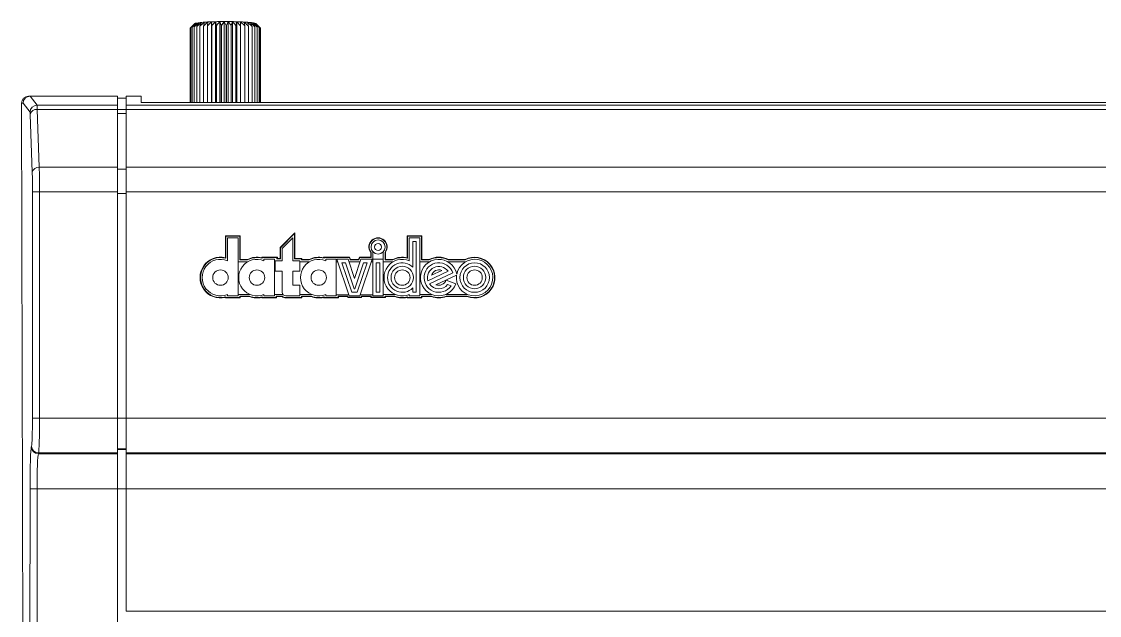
# Model space of a CAD drawing. Header units: millimetres. Extents: x 69 to 580, y 43 to 425.
# Drawn here: x 69.1 to 145.8, y 162.2 to 204.4 of the extents above; entities that cross this region are included whole.
import ezdxf

# ---------------------------------------------------------------- set-up
doc = ezdxf.new("R2010")
doc.units = ezdxf.units.MM

msp = doc.modelspace()

# ---------------------------------------------------------------- linework, layer by layer
at = {"color": 7, "linetype": 'Continuous', "lineweight": 15}
for p, q in [((81.1269, 203.9884), (81.3965, 204.2716)), ((81.4576, 204.2948), (81.1287, 203.9891)), ((81.3844, 204.2626), (81.1592, 204.0387)), ((81.2194, 204.0144), (81.4576, 204.2948)), ((81.5599, 204.3171), (81.2224, 204.015)), ((81.3577, 204.0391), (81.5599, 204.3171)), ((81.7016, 204.3382), (81.3619, 204.0397)), ((81.5393, 204.0621), (81.7016, 204.3382)), ((81.8797, 204.3575), (81.5446, 204.0627)), ((81.7606, 204.0829), (81.8797, 204.3575)), ((82.0909, 204.3747), (81.7668, 204.0834)), ((82.0172, 204.1012), (82.0909, 204.3747)), ((82.331, 204.3894), (82.0243, 204.1016)), ((82.3042, 204.1165), (82.331, 204.3894)), ((82.5954, 204.4014), (82.312, 204.1168)), ((82.5954, 198.6589), (82.5954, 204.4014)), ((82.616, 204.1285), (82.5954, 204.4014)), ((82.8789, 204.4105), (82.6244, 204.1288)), ((82.8789, 198.6589), (82.8789, 204.4105)), ((82.9465, 204.1371), (82.8789, 204.4105)), ((83.176, 204.4165), (82.9553, 204.1373)), ((83.176, 198.6589), (83.176, 204.4165)), ((83.2893, 204.1421), (83.176, 204.4165)), ((83.481, 204.4192), (83.2983, 204.1422)), ((83.481, 198.6589), (83.481, 204.4192)), ((83.6377, 204.1433), (83.481, 204.4192)), ((83.7878, 204.4186), (83.6468, 204.1433)), ((83.7878, 198.6589), (83.7878, 204.4186)), ((83.985, 204.1408), (83.7878, 204.4186)), ((84.0906, 204.4146), (83.9939, 204.1407)), ((84.0906, 198.6589), (84.0906, 204.4146)), ((84.3243, 204.1346), (84.0906, 204.4146)), ((84.3833, 204.4075), (84.333, 204.1344)), ((84.3833, 198.6589), (84.3833, 204.4075)), ((84.6491, 204.1248), (84.3833, 204.4075)), ((84.6604, 204.3973), (84.6573, 204.1245)), ((84.6604, 198.6589), (84.6604, 204.3973)), ((84.9531, 204.1116), (84.6604, 204.3973)), ((84.9164, 204.3843), (84.9606, 204.1112)), ((85.4752, 204.076), (85.1464, 204.3686)), ((85.1464, 204.3686), (85.237, 204.0947)), ((85.6833, 204.0544), (85.3458, 204.3505)), ((85.3458, 204.3505), (85.4811, 204.0755)), ((85.8504, 204.0308), (85.5108, 204.3306)), ((85.5108, 204.3306), (85.6882, 204.0538)), ((85.9733, 204.0056), (85.6382, 204.309)), ((85.6382, 204.309), (85.8542, 204.0302)), ((86.0495, 203.9793), (85.7255, 204.2863)), ((85.7255, 204.2863), (85.9759, 204.0049)), ((86.0777, 203.9525), (85.771, 204.2628)), ((85.771, 204.2628), (86.0509, 203.9786)), ((81.0821, 198.6589), (81.0821, 203.9617)), ((81.0827, 198.6589), (81.0827, 203.9624)), ((81.1269, 198.6589), (81.1269, 203.9884)), ((81.1287, 198.6589), (81.1287, 203.9891)), ((81.2194, 198.6589), (81.2194, 204.0144)), ((81.2224, 198.6589), (81.2224, 204.015)), ((81.3577, 198.6589), (81.3577, 204.0391)), ((81.3619, 198.6589), (81.3619, 204.0397)), ((81.5446, 204.0627), (81.5393, 204.0621)), ((81.5393, 198.6589), (81.5393, 204.0621)), ((81.5446, 198.6589), (81.5446, 204.0627)), ((81.7606, 198.6589), (81.7606, 204.0829)), ((81.7668, 198.6589), (81.7668, 204.0834)), ((82.0172, 198.6589), (82.0172, 204.1012)), ((82.0243, 198.6589), (82.0243, 204.1016)), ((82.3042, 198.6589), (82.3042, 204.1165)), ((82.312, 198.6589), (82.312, 204.1168)), ((82.616, 198.6589), (82.616, 204.1285)), ((82.6244, 198.6589), (82.6244, 204.1288)), ((82.9465, 198.6589), (82.9465, 204.1371)), ((82.9553, 198.6589), (82.9553, 204.1373)), ((83.2893, 198.6589), (83.2893, 204.1421)), ((83.2983, 198.6589), (83.2983, 204.1422)), ((83.6377, 198.6589), (83.6377, 204.1433)), ((83.6468, 198.6589), (83.6468, 204.1433)), ((83.985, 198.6589), (83.985, 204.1408)), ((83.9939, 204.1407), (83.985, 204.1408)), ((83.9939, 198.6589), (83.9939, 204.1407)), ((84.3243, 198.6589), (84.3243, 204.1346)), ((84.333, 198.6589), (84.333, 204.1344)), ((84.6491, 198.6589), (84.6491, 204.1248)), ((84.6573, 198.6589), (84.6573, 204.1245)), ((84.9531, 198.6589), (84.9531, 204.1116)), ((84.9606, 198.6589), (84.9606, 204.1112)), ((85.2302, 198.6589), (85.2302, 204.0952)), ((85.237, 198.6589), (85.237, 204.0947)), ((85.4752, 198.6589), (85.4752, 204.076)), ((85.4811, 198.6589), (85.4811, 204.0755)), ((85.6833, 198.6589), (85.6833, 204.0544)), ((85.6882, 198.6589), (85.6882, 204.0538)), ((85.8504, 198.6589), (85.8504, 204.0308)), ((85.8542, 198.6589), (85.8542, 204.0302)), ((85.9733, 198.6589), (85.9733, 204.0056)), ((85.9759, 198.6589), (85.9759, 204.0049)), ((86.0495, 198.6589), (86.0495, 203.9793)), ((86.0509, 198.6589), (86.0509, 203.9786)), ((86.0777, 198.6589), (86.0777, 203.9525)), ((86.0778, 198.6589), (86.0778, 203.9518)), ((69.5627, 199.1078), (69.6701, 199.1078)), ((69.6701, 199.1073), (69.6701, 199.1078)), ((69.6701, 199.1078), (75.9026, 199.1078)), ((69.6701, 199.1073), (70.1701, 198.4659)), ((75.9026, 199.1073), (69.6701, 199.1073)), ((75.9026, 199.1078), (75.9026, 199.1073)), ((75.9026, 198.4659), (75.9026, 199.1073)), ((76.5026, 198.9561), (75.9026, 198.9561)), ((76.5026, 199.1078), (77.5776, 199.1078)), ((76.5026, 199.1073), (76.5026, 199.1078)), ((77.5776, 199.1073), (76.5026, 199.1073)), ((76.5026, 199.1073), (76.5026, 198.4659)), ((77.5776, 199.1078), (77.5776, 199.1073)), ((77.5776, 199.1073), (77.5776, 198.6589)), ((69.0632, 198.6072), (69.0634, 198.6079)), ((69.0632, 198.6072), (69.4675, 43.4663)), ((69.0634, 198.6079), (69.4677, 43.467)), ((69.1704, 198.6079), (69.0634, 198.6079)), ((69.6705, 197.9664), (69.1704, 198.6079)), ((70.1701, 198.4659), (75.9026, 198.4659)), ((70.1819, 198.1649), (70.322, 194.0477)), ((75.9026, 198.1649), (70.1819, 198.1649)), ((75.9026, 198.4659), (75.9026, 198.1649)), ((76.5026, 198.1715), (75.9026, 198.1715)), ((75.9026, 194.0477), (75.9026, 198.1649)), ((76.5026, 198.4659), (277.9026, 198.4659)), ((76.5026, 198.1649), (76.5026, 198.4659)), ((277.9026, 198.1649), (76.5026, 198.1649)), ((76.5026, 198.1649), (76.5026, 194.0477)), ((77.5776, 198.6589), (276.8276, 198.6589)), ((69.8223, 193.6987), (69.6822, 197.816)), ((76.5026, 197.8706), (75.9026, 197.8706)), ((70.322, 194.0477), (75.9026, 194.0477)), ((75.9026, 194.0477), (75.9026, 192.3025)), ((76.5026, 193.9257), (75.9026, 193.9257)), ((76.5026, 194.0477), (277.9026, 194.0477)), ((76.5026, 192.3025), (76.5026, 194.0477)), ((69.8404, 176.1995), (69.8421, 192.3026)), ((70.3417, 192.3025), (70.34, 176.1994)), ((75.9026, 192.3025), (70.3417, 192.3025)), ((75.9026, 176.1994), (75.9026, 192.3025)), ((76.5026, 192.1805), (75.9026, 192.1805)), ((277.9026, 192.3025), (76.5026, 192.3025)), ((76.5026, 192.3025), (76.5026, 176.1994)), ((84.6288, 189.1749), (83.5764, 189.1749)), ((83.5764, 189.1749), (83.5764, 187.6074)), ((83.5764, 189.1749), (83.6026, 189.1487)), ((83.6026, 189.1487), (83.6026, 187.5735)), ((84.6026, 189.1487), (83.6026, 189.1487)), ((84.4776, 189.0237), (83.7276, 189.0237)), ((83.7276, 189.0237), (83.7276, 187.3987)), ((84.4776, 184.8987), (84.4776, 189.0237)), ((84.6288, 189.1749), (84.6026, 189.1487)), ((84.6026, 187.4537), (84.6026, 189.1487)), ((84.6288, 187.4799), (84.6288, 189.1749)), ((88.5288, 189.3902), (87.4764, 188.3378)), ((88.5026, 189.3269), (87.5026, 188.3269)), ((88.3776, 189.0237), (87.6276, 188.2737)), ((88.3776, 187.3987), (88.3776, 189.0237)), ((88.5288, 189.3902), (88.5026, 189.3269)), ((88.5026, 187.5237), (88.5026, 189.3269)), ((88.5288, 187.5499), (88.5288, 189.3902)), ((97.5788, 189.1749), (96.5264, 189.1749)), ((96.5264, 189.1749), (96.5264, 187.6074)), ((96.5264, 189.1749), (96.5526, 189.1487)), ((96.5526, 189.1487), (96.5526, 187.5735)), ((97.5526, 189.1487), (96.5526, 189.1487)), ((97.4276, 189.0237), (96.6776, 189.0237)), ((96.6776, 189.0237), (96.6776, 187.3987)), ((97.4276, 184.8987), (97.4276, 189.0237)), ((97.5788, 189.1749), (97.5526, 189.1487)), ((97.5526, 187.4537), (97.5526, 189.1487)), ((97.5788, 187.4799), (97.5788, 189.1749)), ((87.4764, 188.3378), (87.4764, 187.5513)), ((87.4764, 188.3378), (87.5026, 188.3269)), ((87.5026, 188.3269), (87.5026, 187.5252)), ((87.6276, 188.2737), (87.6276, 187.3987)), ((97.1776, 188.7737), (96.9276, 188.7737)), ((96.9276, 188.7737), (96.9276, 186.9336)), ((97.1776, 185.1487), (97.1776, 188.7737)), ((83.5764, 187.6074), (83.6026, 187.5735)), ((85.1761, 187.3237), (84.4776, 187.3237)), ((84.6288, 187.4799), (84.6026, 187.4537)), ((85.1526, 187.4537), (84.6026, 187.4537)), ((85.146, 187.4799), (84.6288, 187.4799)), ((85.146, 187.4799), (85.1526, 187.4537)), ((87.2788, 187.6499), (86.1764, 187.6499)), ((86.1764, 187.6499), (86.1764, 187.6074)), ((86.1764, 187.6499), (86.2026, 187.6237)), ((86.1764, 187.6074), (86.2026, 187.5735)), ((86.2026, 187.6237), (86.2026, 187.5735)), ((87.2526, 187.6237), (86.2026, 187.6237)), ((87.0776, 187.4987), (86.3276, 187.4987)), ((86.3276, 187.4987), (86.3276, 187.3987)), ((87.0776, 184.8987), (87.0776, 187.4987)), ((87.1276, 187.3237), (87.0776, 187.3237)), ((87.1276, 187.3987), (87.1276, 186.6487)), ((87.6276, 187.3987), (87.1276, 187.3987)), ((87.2788, 187.6499), (87.2526, 187.6237)), ((87.2526, 187.5252), (87.2526, 187.6237)), ((87.2788, 187.5513), (87.2526, 187.5252)), ((87.5026, 187.5252), (87.2526, 187.5252)), ((87.2788, 187.5513), (87.2788, 187.6499)), ((87.4764, 187.5513), (87.2788, 187.5513)), ((87.4764, 187.5513), (87.5026, 187.5252)), ((88.8776, 187.3987), (88.3776, 187.3987)), ((88.5288, 187.5499), (88.5026, 187.5237)), ((89.0026, 187.5237), (88.5026, 187.5237)), ((89.0288, 187.5499), (88.5288, 187.5499)), ((88.8776, 186.6487), (88.8776, 187.3987)), ((89.5761, 187.3237), (88.8776, 187.3237)), ((89.0288, 187.5499), (89.0026, 187.5237)), ((89.0026, 187.4537), (89.0026, 187.5237)), ((89.0288, 187.4799), (89.0026, 187.4537)), ((89.5526, 187.4537), (89.0026, 187.4537)), ((89.0288, 187.4799), (89.0288, 187.5499)), ((89.546, 187.4799), (89.0288, 187.4799)), ((89.546, 187.4799), (89.5526, 187.4537)), ((92.4276, 187.6549), (90.5764, 187.6549)), ((90.5764, 187.6549), (90.5764, 187.6074)), ((90.5764, 187.6549), (90.6026, 187.6287)), ((90.5764, 187.6074), (90.6026, 187.5735)), ((90.6026, 187.6287), (90.6026, 187.5735)), ((92.4087, 187.6287), (90.6026, 187.6287)), ((90.7276, 187.4987), (90.7276, 187.3987)), ((91.4776, 187.4987), (90.7276, 187.4987)), ((91.4776, 184.8987), (91.4776, 187.4987)), ((91.5865, 187.3237), (91.4776, 187.3237)), ((91.5276, 187.4987), (92.4026, 184.8987)), ((92.3189, 187.4987), (91.5276, 187.4987)), ((92.7776, 186.1358), (92.3189, 187.4987)), ((93.1774, 187.3237), (92.3778, 187.3237)), ((92.4276, 187.6549), (92.4087, 187.6287)), ((92.4676, 187.4537), (92.4087, 187.6287)), ((92.4864, 187.4799), (92.4276, 187.6549)), ((92.4864, 187.4799), (92.4676, 187.4537)), ((93.0875, 187.4537), (92.4676, 187.4537)), ((93.0687, 187.4799), (92.4864, 187.4799)), ((93.2363, 187.4987), (92.7776, 186.1358)), ((93.1276, 187.6549), (93.0687, 187.4799)), ((93.0687, 187.4799), (93.0875, 187.4537)), ((93.1464, 187.6287), (93.0875, 187.4537)), ((93.9264, 187.6549), (93.1276, 187.6549)), ((93.1276, 187.6549), (93.1464, 187.6287)), ((93.9526, 187.6287), (93.1464, 187.6287)), ((93.1526, 184.8987), (94.0276, 187.4987)), ((94.0276, 187.4987), (93.2363, 187.4987)), ((93.9264, 187.9951), (93.9526, 188.0037)), ((93.9264, 187.9951), (93.9264, 187.6549)), ((93.9264, 187.6549), (93.9526, 187.6287)), ((93.9526, 188.0037), (93.9526, 187.6287)), ((94.0776, 187.3237), (93.9687, 187.3237)), ((94.0776, 188.043), (94.0776, 187.4987)), ((94.0776, 187.4987), (94.8276, 187.4987)), ((94.0776, 187.4987), (94.0776, 184.8987)), ((94.8276, 187.4987), (94.8276, 188.043)), ((94.8276, 184.8987), (94.8276, 187.4987)), ((95.5261, 187.3237), (94.8276, 187.3237)), ((94.9788, 187.9951), (94.9526, 188.0037)), ((94.9526, 187.4537), (94.9526, 188.0037)), ((94.9788, 187.4799), (94.9526, 187.4537)), ((95.5026, 187.4537), (94.9526, 187.4537)), ((94.9788, 187.4799), (94.9788, 187.9951)), ((95.496, 187.4799), (94.9788, 187.4799)), ((95.496, 187.4799), (95.5026, 187.4537)), ((96.5264, 187.6074), (96.5526, 187.5735)), ((98.1261, 187.3237), (97.4276, 187.3237)), ((97.5788, 187.4799), (97.5526, 187.4537)), ((98.1026, 187.4537), (97.5526, 187.4537)), ((98.096, 187.4799), (97.5788, 187.4799)), ((98.096, 187.4799), (98.1026, 187.4537)), ((100.6761, 187.3237), (99.429, 187.3237)), ((99.4591, 187.4799), (99.4526, 187.4537)), ((100.6526, 187.4537), (99.4526, 187.4537)), ((100.646, 187.4799), (99.4591, 187.4799)), ((100.646, 187.4799), (100.6526, 187.4537)), ((87.6276, 186.6487), (87.1276, 186.6487)), ((87.6276, 185.1487), (87.6276, 186.6487)), ((88.8776, 186.6487), (88.3776, 186.6487)), ((88.3776, 186.6487), (88.3776, 185.6487)), ((92.1393, 187.2487), (91.8755, 187.2487)), ((91.8755, 187.2487), (92.5822, 185.1487)), ((92.7619, 185.3987), (92.1393, 187.2487)), ((93.4159, 187.2487), (92.7933, 185.3987)), ((92.9729, 185.1487), (93.6797, 187.2487)), ((93.6797, 187.2487), (93.4159, 187.2487)), ((94.5776, 187.2487), (94.3276, 187.2487)), ((94.3276, 187.2487), (94.3276, 185.1487)), ((94.5776, 185.1487), (94.5776, 187.2487)), ((98.0086, 185.9781), (99.4409, 186.6459)), ((98.9837, 186.7086), (98.2545, 186.3685)), ((98.1143, 185.7515), (99.7753, 186.526)), ((100.0394, 186.3733), (98.5714, 185.6888)), ((99.2944, 186.0106), (99.9992, 185.7541)), ((88.8776, 185.6487), (88.3776, 185.6487)), ((88.8776, 184.8987), (88.8776, 185.6487)), ((92.5822, 185.1487), (92.9729, 185.1487)), ((92.7933, 185.3987), (92.7619, 185.3987)), ((94.3276, 185.1487), (94.5776, 185.1487)), ((96.9276, 185.4639), (96.9276, 185.1487)), ((96.9276, 185.1487), (97.1776, 185.1487)), ((99.4062, 185.7039), (99.6504, 185.615)), ((83.5764, 184.7901), (83.6026, 184.8239)), ((83.5764, 184.7901), (83.5764, 184.7475)), ((83.5764, 184.7475), (83.6026, 184.7737)), ((83.5764, 184.7475), (84.6288, 184.7475)), ((83.6026, 184.8239), (83.6026, 184.7737)), ((83.6026, 184.7737), (84.6026, 184.7737)), ((83.7276, 184.9987), (83.7276, 184.8987)), ((83.7276, 184.8987), (84.4776, 184.8987)), ((84.4776, 184.9987), (85.3276, 184.9987)), ((84.6026, 184.7737), (84.6026, 184.8737)), ((84.6288, 184.8475), (84.6026, 184.8737)), ((84.6026, 184.8737), (85.3032, 184.8737)), ((84.6288, 184.7475), (84.6026, 184.7737)), ((84.6288, 184.7475), (84.6288, 184.8475)), ((84.6288, 184.8475), (85.2982, 184.8475)), ((85.2982, 184.8475), (85.3032, 184.8737)), ((86.1764, 184.7901), (86.2026, 184.8239)), ((86.1764, 184.7901), (86.1764, 184.7475)), ((86.1764, 184.7475), (86.2026, 184.7737)), ((86.1764, 184.7475), (87.2288, 184.7475)), ((86.2026, 184.8239), (86.2026, 184.7737)), ((86.2026, 184.7737), (87.2026, 184.7737)), ((86.3276, 184.9987), (86.3276, 184.8987)), ((86.3276, 184.8987), (87.0776, 184.8987)), ((87.0776, 184.9987), (87.6776, 184.9987)), ((87.2026, 184.7737), (87.2026, 184.8737)), ((87.2288, 184.8475), (87.2026, 184.8737)), ((87.2026, 184.8737), (87.6226, 184.8737)), ((87.2288, 184.7475), (87.2026, 184.7737)), ((87.2288, 184.7475), (87.2288, 184.8475)), ((87.2288, 184.8475), (87.6126, 184.8475)), ((87.6126, 184.8475), (87.6226, 184.8737)), ((87.8776, 184.8987), (88.8776, 184.8987)), ((87.8776, 184.7475), (87.8776, 184.7737)), ((87.8776, 184.7737), (89.0026, 184.7737)), ((87.8776, 184.7475), (89.0288, 184.7475)), ((88.8776, 184.9987), (89.7276, 184.9987)), ((89.0026, 184.7737), (89.0026, 184.8737)), ((89.0288, 184.8475), (89.0026, 184.8737)), ((89.0026, 184.8737), (89.7032, 184.8737)), ((89.0288, 184.7475), (89.0026, 184.7737)), ((89.0288, 184.7475), (89.0288, 184.8475)), ((89.0288, 184.8475), (89.6982, 184.8475)), ((89.6982, 184.8475), (89.7032, 184.8737)), ((90.5764, 184.7901), (90.6026, 184.8239)), ((90.5764, 184.7901), (90.5764, 184.7475)), ((90.5764, 184.7475), (90.6026, 184.7737)), ((90.5764, 184.7475), (91.6288, 184.7475)), ((90.6026, 184.8239), (90.6026, 184.7737)), ((90.6026, 184.7737), (91.6026, 184.7737)), ((90.7276, 184.9987), (90.7276, 184.8987)), ((90.7276, 184.8987), (91.4776, 184.8987)), ((91.4776, 184.9601), (92.3819, 184.9601)), ((91.6026, 184.7737), (91.6026, 184.8737)), ((91.6288, 184.8475), (91.6026, 184.8737)), ((91.6026, 184.8737), (92.2905, 184.8737)), ((91.6288, 184.7475), (91.6026, 184.7737)), ((91.6288, 184.7475), (91.6288, 184.8475)), ((91.6288, 184.8475), (92.2713, 184.8475)), ((92.2713, 184.8475), (92.2905, 184.8737)), ((92.2713, 184.8475), (92.292, 184.7825)), ((92.2905, 184.8737), (92.3112, 184.8087)), ((92.292, 184.7825), (92.3112, 184.8087)), ((92.292, 184.7825), (93.2632, 184.7825)), ((92.3112, 184.8087), (93.244, 184.8087)), ((92.4026, 184.8987), (93.1526, 184.8987)), ((93.1732, 184.9601), (94.0776, 184.9601)), ((93.244, 184.8087), (93.2647, 184.8737)), ((93.2632, 184.7825), (93.244, 184.8087)), ((93.2632, 184.7825), (93.2838, 184.8475)), ((93.2838, 184.8475), (93.2647, 184.8737)), ((93.2647, 184.8737), (93.9526, 184.8737)), ((93.2838, 184.8475), (93.9264, 184.8475)), ((93.9264, 184.8475), (93.9526, 184.8737)), ((93.9264, 184.8475), (93.9264, 184.7825)), ((93.9264, 184.7825), (93.9526, 184.8087)), ((93.9264, 184.7825), (94.9788, 184.7825)), ((93.9526, 184.8737), (93.9526, 184.8087)), ((93.9526, 184.8087), (94.9526, 184.8087)), ((94.0776, 184.8987), (94.8276, 184.8987)), ((94.8276, 184.9987), (95.6776, 184.9987)), ((94.9526, 184.8087), (94.9526, 184.8737)), ((94.9788, 184.8475), (94.9526, 184.8737)), ((94.9526, 184.8737), (95.6532, 184.8737)), ((94.9788, 184.7825), (94.9526, 184.8087)), ((94.9788, 184.7825), (94.9788, 184.8475)), ((94.9788, 184.8475), (95.6482, 184.8475)), ((95.6482, 184.8475), (95.6532, 184.8737)), ((96.5264, 184.7901), (96.5526, 184.8239)), ((96.5264, 184.7901), (96.5264, 184.7475)), ((96.5264, 184.7475), (96.5526, 184.7737)), ((96.5264, 184.7475), (97.5788, 184.7475)), ((96.5526, 184.8239), (96.5526, 184.7737)), ((96.5526, 184.7737), (97.5526, 184.7737)), ((96.6776, 184.9987), (96.6776, 184.8987)), ((96.6776, 184.8987), (97.4276, 184.8987)), ((98.2776, 184.9987), (97.4276, 184.9987)), ((97.5526, 184.7737), (97.5526, 184.8737)), ((97.5788, 184.8475), (97.5526, 184.8737)), ((97.5526, 184.8737), (98.2532, 184.8737)), ((97.5788, 184.7475), (97.5526, 184.7737)), ((97.5788, 184.7475), (97.5788, 184.8475)), ((97.5788, 184.8475), (98.2482, 184.8475)), ((98.2482, 184.8475), (98.2532, 184.8737)), ((100.8276, 184.9987), (99.2776, 184.9987)), ((99.307, 184.8475), (99.302, 184.8737)), ((99.302, 184.8737), (100.8032, 184.8737)), ((99.307, 184.8475), (100.7982, 184.8475)), ((100.7982, 184.8475), (100.8032, 184.8737)), ((70.34, 176.1994), (75.9026, 176.1994)), ((76.5026, 176.1994), (75.9026, 176.1994)), ((75.9026, 176.1994), (75.9026, 173.7131)), ((76.5026, 176.1994), (277.9026, 176.1994)), ((76.5026, 173.7131), (76.5026, 176.1994)), ((69.7591, 174.1555), (69.7774, 174.2105)), ((70.2771, 173.7131), (70.2588, 173.6582)), ((70.2588, 173.6582), (75.9026, 173.6582)), ((75.9026, 173.7131), (70.2771, 173.7131)), ((76.5026, 174.0115), (75.9026, 174.0115)), ((76.5026, 173.9566), (75.9026, 173.9566)), ((75.9026, 173.6582), (75.9026, 173.7131)), ((75.9026, 171.1719), (75.9026, 173.6582)), ((277.9026, 173.7131), (76.5026, 173.7131)), ((76.5026, 173.7131), (76.5026, 173.6582)), ((76.5026, 173.6582), (277.9026, 173.6582)), ((76.5026, 173.6582), (76.5026, 171.1719)), ((69.6516, 46.4565), (69.6647, 171.172)), ((70.1644, 171.1719), (70.1513, 46.4564)), ((75.9026, 171.1719), (70.1644, 171.1719)), ((75.9026, 46.4564), (75.9026, 171.1719)), ((76.5026, 171.1719), (75.9026, 171.1719)), ((277.9026, 171.1719), (76.5026, 171.1719)), ((76.5026, 171.1719), (76.5026, 162.4518)), ((277.9026, 162.4518), (76.5026, 162.4518))]:
    msp.add_line(p, q, dxfattribs=at)
at = {"color": 7, "linetype": 'Continuous', "lineweight": 15, "flags": 128}
for points in [[(81.1287, 203.9891), (81.1285, 203.989), (81.1283, 203.9889), (81.128, 203.9888), (81.1278, 203.9888), (81.1276, 203.9887), (81.1274, 203.9886), (81.1271, 203.9885), (81.1269, 203.9884)], [(81.7668, 204.0834), (81.766, 204.0834), (81.7653, 204.0833), (81.7645, 204.0832), (81.7637, 204.0832), (81.7629, 204.0831), (81.7621, 204.083), (81.7614, 204.083), (81.7606, 204.0829)], [(82.0243, 204.1016), (82.0234, 204.1015), (82.0225, 204.1015), (82.0216, 204.1014), (82.0208, 204.1014), (82.0199, 204.1013), (82.019, 204.1013), (82.0181, 204.1012), (82.0172, 204.1012)], [(82.6244, 204.1288), (82.6233, 204.1288), (82.6223, 204.1287), (82.6212, 204.1287), (82.6202, 204.1287), (82.6192, 204.1286), (82.6181, 204.1286), (82.6171, 204.1286), (82.616, 204.1285)], [(82.9553, 204.1373), (82.9542, 204.1373), (82.9531, 204.1373), (82.952, 204.1372), (82.9509, 204.1372), (82.9498, 204.1372), (82.9487, 204.1372), (82.9476, 204.1371), (82.9465, 204.1371)], [(83.2983, 204.1422), (83.2972, 204.1422), (83.2961, 204.1422), (83.295, 204.1421), (83.2938, 204.1421), (83.2927, 204.1421), (83.2916, 204.1421), (83.2904, 204.1421), (83.2893, 204.1421)], [(83.6468, 204.1433), (83.6457, 204.1433), (83.6445, 204.1433), (83.6434, 204.1433), (83.6423, 204.1433), (83.6411, 204.1433), (83.64, 204.1433), (83.6389, 204.1433), (83.6377, 204.1433)], [(84.333, 204.1344), (84.3319, 204.1344), (84.3308, 204.1344), (84.3297, 204.1344), (84.3286, 204.1345), (84.3276, 204.1345), (84.3265, 204.1345), (84.3254, 204.1345), (84.3243, 204.1346)], [(84.9606, 204.1112), (84.9597, 204.1112), (84.9587, 204.1113), (84.9578, 204.1113), (84.9568, 204.1114), (84.9559, 204.1114), (84.9549, 204.1115), (84.954, 204.1115), (84.9531, 204.1116)], [(85.237, 204.0947), (85.2362, 204.0948), (85.2353, 204.0949), (85.2345, 204.0949), (85.2336, 204.095), (85.2328, 204.095), (85.2319, 204.0951), (85.2311, 204.0952), (85.2302, 204.0952)], [(69.8421, 192.3026), (69.8546, 192.3026), (69.885, 192.3026), (69.9322, 192.3026), (69.9944, 192.3026), (70.0694, 192.3026), (70.1545, 192.3025), (70.2464, 192.3025), (70.3417, 192.3025)], [(69.8404, 176.1995), (69.8529, 176.1995), (69.8833, 176.1995), (69.9305, 176.1995), (69.9927, 176.1995), (70.0677, 176.1995), (70.1528, 176.1995), (70.2446, 176.1995), (70.34, 176.1994)], [(69.6647, 171.172), (69.6773, 171.172), (69.7077, 171.172), (69.7549, 171.1719), (69.8171, 171.1719), (69.8921, 171.1719), (69.9771, 171.1719), (70.069, 171.1719), (70.1644, 171.1719)]]:
    msp.add_lwpolyline(points, dxfattribs=at)
at = {"color": 7, "linetype": 'Continuous', "lineweight": 15}
for centre, radius in [((94.4526, 188.3737), 0.5), ((94.4526, 188.3737), 0.25), ((83.2276, 186.1987), 0.55), ((85.8276, 186.1987), 0.55), ((90.2276, 186.1987), 0.55), ((96.1776, 186.1987), 0.8), ((96.1776, 186.1987), 0.55), ((101.3276, 186.1987), 1.05), ((101.3276, 186.1987), 0.8), ((101.3276, 186.1987), 0.55)]:
    msp.add_circle(centre, radius, dxfattribs=at)
for centre, radius, start, end in [((81.4245, 204.221), 0.0578, 118.997852, 133.970372), ((81.5225, 204.0322), 0.2705, 103.882148, 117.757574), ((81.7476, 203.2122), 1.1207, 99.637568, 104.994824), ((82.0522, 201.4893), 2.8704, 97.016084, 99.874123), ((82.3973, 198.7493), 5.6319, 95.273499, 97.096427), ((82.7465, 195.0175), 9.3801, 94.007917, 95.302195), ((83.052, 190.6991), 13.7093, 93.01448, 94.019981), ((83.2881, 186.2701), 18.1446, 92.187826, 93.023597), ((83.4551, 181.9956), 22.4223, 91.472377, 92.197225), ((83.5429, 178.6264), 25.7927, 90.814849, 91.47501), ((83.5751, 176.5363), 27.883, 90.19342, 90.820068), ((83.5775, 175.8447), 28.5747, 89.578302, 90.193523), ((83.5871, 177.1118), 27.3075, 88.943531, 89.578787), ((83.6328, 179.5532), 24.8657, 88.270364, 88.945155), ((83.7491, 183.3957), 21.0214, 87.515459, 88.271182), ((83.941, 187.7994), 16.6136, 86.634105, 87.518173), ((84.2139, 192.4022), 12.0026, 85.544493, 86.644777), ((84.5355, 196.4937), 7.8985, 84.111891, 85.564488), ((84.8892, 199.8884), 4.4855, 82.033733, 84.157101), ((85.2222, 202.2385), 2.1119, 78.640296, 82.146088), ((85.5015, 203.6047), 0.7175, 71.808962, 79.016588), ((85.6899, 204.1614), 0.1298, 51.369265, 74.105245), ((81.0869, 203.9585), 0.00576, 137.082352, 145.899191), ((81.5408, 202.5422), 1.5068, 102.200193, 102.317608), ((81.2383, 204.8622), 0.8317, 278.255317, 278.54689), ((82.3962, 202.1509), 1.9677, 92.451493, 92.679302), ((84.737, 206.3717), 2.2486, 267.759085, 267.96787), ((85.5919, 205.3421), 1.2715, 264.737566, 265.004209), ((85.693, 204.1144), 0.0608, 260.798724, 265.425918), ((86.0592, 205.2597), 1.2465, 260.358023, 260.533398), ((85.9103, 203.7582), 0.2552, 75.120594, 75.718566), ((86.037, 203.9535), 0.0287, 61.168967, 64.183251), ((86.0398, 203.9473), 0.0382, 6.746172, 7.803838), ((69.6702, 198.608), 0.4998, 90.016772, 180.012267), ((69.6709, 198.6068), 0.5005, 90.094494, 179.877307), ((70.171, 197.9653), 0.5005, 90.093638, 179.877309), ((70.129, 197.7084), 0.4596, 83.39412, 166.467244), ((70.2691, 193.5912), 0.4596, 83.393371, 166.467994), ((94.4526, 188.3787), 0.6512, 323.905254, 216.094746), ((94.4526, 188.3787), 0.625, 323.130102, 216.869898), ((83.2276, 186.1987), 1.4512, 76.09216, 283.90784), ((83.2276, 186.1987), 1.425, 74.742477, 285.257523), ((83.2276, 186.1987), 1.3, 67.380135, 292.619865), ((85.8276, 186.1987), 1.3, 67.380135, 292.619865), ((85.8276, 186.1987), 1.4512, 76.09216, 118.011322), ((85.8276, 186.1987), 1.425, 74.742477, 118.272868), ((90.2276, 186.1987), 1.3, 67.380135, 292.619865), ((90.2276, 186.1987), 1.4512, 76.09216, 118.011322), ((90.2276, 186.1987), 1.425, 74.742477, 118.272868), ((96.1776, 186.1987), 1.3, 67.380135, 292.619865), ((96.1776, 186.1987), 1.4512, 76.09216, 118.011322), ((96.1776, 186.1987), 1.425, 74.742477, 118.272868), ((98.7776, 186.1987), 1.3, 11.254713, 340), ((98.7776, 186.1987), 1.4512, 61.988678, 118.011322), ((98.7776, 186.1987), 1.425, 61.727132, 118.272868), ((101.3276, 186.1987), 1.3, 172.280926, 168.745287), ((101.3276, 186.1987), 1.4512, 248.605535, 118.011322), ((101.3276, 186.1987), 1.425, 248.407484, 118.272868), ((96.1776, 186.1987), 1.05, 44.415309, 315.584691), ((98.7776, 186.1987), 1.05, 18.162859, 326.225853), ((98.7776, 186.1987), 0.8, 33.989299, 196.010701), ((98.7776, 186.1987), 0.55, 67.985886, 162.014114), ((98.7776, 186.1987), 0.55, 247.985886, 340), ((87.8776, 185.1487), 0.25, 180, 270), ((98.7776, 186.1987), 0.8, 213.989299, 321.790043), ((85.8276, 186.1987), 1.4512, 248.605535, 283.90784), ((85.8276, 186.1987), 1.425, 248.407484, 285.257523), ((87.8776, 185.1487), 0.4012, 228.654685, 270), ((87.8776, 185.1487), 0.375, 227.166572, 270), ((90.2276, 186.1987), 1.4512, 248.605535, 283.90784), ((90.2276, 186.1987), 1.425, 248.407484, 285.257523), ((96.1776, 186.1987), 1.4512, 248.605535, 283.90784), ((96.1776, 186.1987), 1.425, 248.407484, 285.257523), ((98.7776, 186.1987), 1.4512, 248.605535, 291.394465), ((98.7776, 186.1987), 1.425, 248.407484, 291.592516), ((70.2597, 174.1588), 0.5006, 180.379612, 269.893986), ((70.278, 174.2138), 0.5006, 180.380044, 269.893983)]:
    msp.add_arc(centre, radius, start, end, dxfattribs=at)
for centre, major_axis, ratio, start_param, end_param in [((69.5634, 198.6078), (0.3539, -0.3536), 0.998645, 2.3564643, 3.927155), ((70.1693, 197.4669), (0.0001, 1), 0.0175086, 5.4850919, 6.2383046), ((69.6696, 197.4669), (0.0001, 0.5), 0.0350173, 5.4850947, 6.2383074), ((69.772, 192.3026), (0.0002, 2), 0.0350173, 4.7123927, 5.4850947), ((70.2717, 192.3025), (0.0002, 2.5), 0.0280138, 4.7123914, 5.4850933), ((69.7703, 176.1995), (0.0002, 2), 0.0350173, 3.2463161, 4.7123927), ((70.27, 176.1994), (0.0002, 2.5), 0.0280138, 3.2463148, 4.7123914), ((69.7698, 171.172), (0.0003, 3), 0.0350173, 0.1047235, 1.5708), ((70.2695, 171.1719), (0.0003, 2.5), 0.0420207, 0.1047251, 1.5708017)]:
    msp.add_ellipse(centre, major_axis=major_axis, ratio=ratio, start_param=start_param, end_param=end_param, dxfattribs=at)
for points, knots in [([(81.3965, 204.2716), (81.3046, 204.1818), (81.1995, 204.0793), (81.0957, 203.9754), (81.0827, 203.9624)], [0, 0, 0, 0, 0.87500216, 1, 1, 1, 1]), ([(85.2302, 204.0952), (85.1391, 204.1801), (85.035, 204.277), (84.9296, 204.3723), (84.9164, 204.3843)], [0, 0, 0, 0, 0.8750081, 1, 1, 1, 1])]:
    msp.add_open_spline(points, degree=3, knots=knots, dxfattribs=at)

doc.saveas('drawing.dxf')
